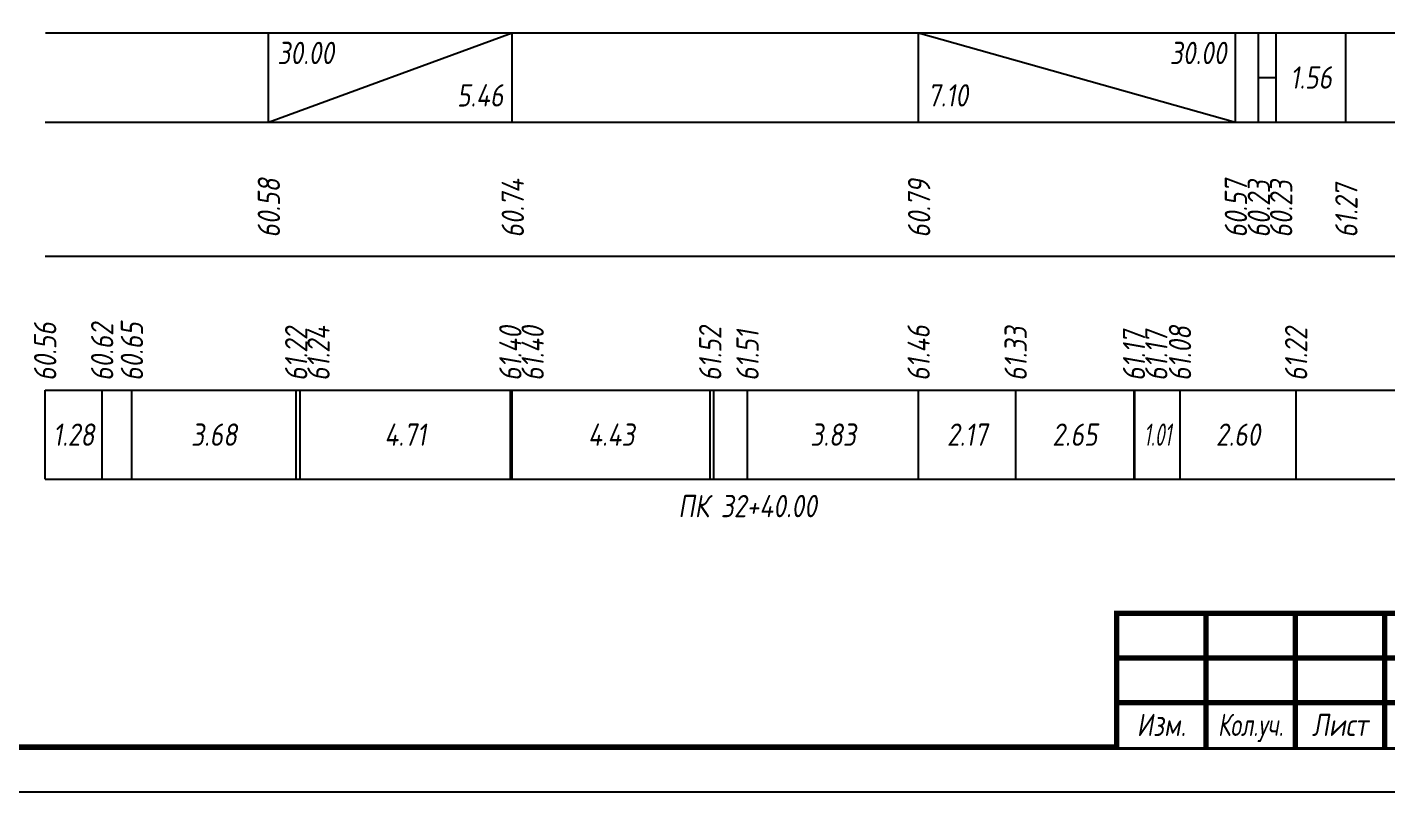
# Model space of a CAD drawing. Extents: x -717 to 1451, y -133302 to 233.
# Drawn here: x 77.9 to 230.2, y -50719.4 to -50633.8 of the extents above; entities that cross this region are included whole.
import ezdxf
from ezdxf.enums import TextEntityAlignment as Align

# ---------------------------------------------------------------- set-up
doc = ezdxf.new("R2010")
doc.units = 0
for name, color, linetype in [('Зарамочное оформление', 7, 'Continuous'), ('Код_510', 7, 'Continuous'), ('Код_516', 1, 'Continuous'), ('Подписи поперечников', 7, 'Continuous'), ('Таблица', 7, 'Continuous')]:
    doc.layers.add(name, color=color, linetype=linetype)
doc.styles.add('М', font='romand.shx', dxfattribs={"width": 0.8, "oblique": 10, "height": 2.5})

# ---------------------------------------------------------------- blocks, each defined once
blk = doc.blocks.new('Штамп')
at = {"linetype": 'Continuous'}
blk.add_wipeout([(199.95, -411.25), (384.95, -411.25), (384.95, -426.25), (199.95, -426.25)], dxfattribs=at).dxf.layer = 'Зарамочное оформление'
at = {"layer": 'Зарамочное оформление', "linetype": 'Continuous', "lineweight": -3, "const_width": 0.6, "flags": 128}
for points in [[(199.95, -426.25), (199.95, -411.25), (384.95, -411.25)], [(209.95, -411.25), (209.95, -426.25)], [(219.95, -411.25), (219.95, -426.25)], [(229.95, -411.25), (229.95, -426.25)], [(199.95, -416.25), (264.95, -416.25)], [(199.95, -421.25), (264.95, -421.25)]]:
    blk.add_lwpolyline(points, dxfattribs=at)
at = {"layer": 'Зарамочное оформление', "linetype": 'Continuous', "style": 'М', "oblique": 10}
for s, width, p in [('Изм.', 0.8, (204.95, -423.75)), ('Кол.уч.', 0.7, (214.95, -423.75)), ('Лист', 0.8, (224.95, -423.75))]:
    blk.add_text(s, height=2.5, dxfattribs=dict(at, width=width)).set_placement(p, align=Align.MIDDLE_CENTER)
blk = doc.blocks.new('шифр')
blk.add_blockref('Штамп', (0, -50348))

msp = doc.modelspace()

# ---------------------------------------------------------------- linework, layer by layer
at = {"flags": 128}
msp.add_lwpolyline([(-30.054, -50719.421), (389.946, -50719.421), (389.946, -50422.421), (-30.054, -50422.421)], close=True, dxfattribs=at)
at = {"const_width": 0.6, "flags": 128}
msp.add_lwpolyline([(-10.054, -50714.421), (384.946, -50714.421), (384.946, -50427.421), (-10.054, -50427.421)], close=True, dxfattribs=at)
at = {"layer": 'Код_510'}
for p, q in [((79.946, -50684.421), (79.946, -50674.421)), ((86.328, -50684.421), (86.328, -50674.421)), ((89.663, -50684.421), (89.663, -50674.421)), ((108.059, -50684.421), (108.059, -50674.421)), ((108.501, -50684.421), (108.501, -50674.421)), ((132.045, -50684.421), (132.045, -50674.421)), ((132.263, -50684.421), (132.263, -50674.421)), ((154.432, -50684.421), (154.432, -50674.421)), ((154.828, -50684.421), (154.828, -50674.421)), ((158.61, -50684.421), (158.61, -50674.421)), ((177.772, -50684.421), (177.772, -50674.421)), ((188.64, -50684.421), (188.64, -50674.421)), ((201.892, -50684.421), (201.892, -50674.421)), ((202.002, -50684.421), (202.002, -50674.421)), ((207.045, -50684.421), (207.045, -50674.421)), ((220.047, -50684.421), (220.047, -50674.421))]:
    msp.add_line(p, q, dxfattribs=at)
at = {"layer": 'Код_516'}
for p, q in [((104.946, -50644.421), (104.946, -50634.421)), ((104.946, -50644.421), (132.263, -50634.421)), ((132.263, -50644.421), (132.263, -50634.421)), ((177.772, -50644.421), (177.772, -50634.421)), ((177.772, -50634.421), (213.251, -50644.421)), ((213.251, -50644.421), (213.251, -50634.421)), ((215.821, -50644.421), (215.821, -50634.421)), ((217.821, -50644.421), (217.821, -50634.421)), ((225.621, -50644.421), (225.621, -50634.421)), ((215.821, -50639.421), (217.821, -50639.421))]:
    msp.add_line(p, q, dxfattribs=at)
at = {"layer": 'Таблица'}
for p, q in [((80, -50634.421), (250.676, -50634.421)), ((79.946, -50644.421), (250.621, -50644.421)), ((79.946, -50659.421), (250.621, -50659.421)), ((79.946, -50674.421), (250.621, -50674.421)), ((79.946, -50684.421), (250.621, -50684.421))]:
    msp.add_line(p, q, dxfattribs=at)

# ---------------------------------------------------------------- texts
at = {"layer": 'Код_510', "style": 'М', "oblique": 10, "width": 0.8}
for s, p in [('60.56', (79.946, -50673.421)), ('60.62', (86.328, -50673.421)), ('60.65', (89.663, -50673.421)), ('61.22', (108.059, -50673.421)), ('61.24', (110.559, -50673.421)), ('61.40', (132.045, -50673.421)), ('61.40', (134.545, -50673.421)), ('61.52', (154.432, -50673.421)), ('61.46', (177.772, -50673.421)), ('61.33', (188.64, -50673.421)), ('61.08', (207.045, -50673.421)), ('61.22', (220.047, -50673.421)), ('61.51', (158.61, -50673.421)), ('61.17', (201.892, -50673.421)), ('61.17', (204.392, -50673.421))]:
    msp.add_text(s, height=2.5, rotation=90, dxfattribs=at).set_placement(p, align=Align.MIDDLE_LEFT)
at = {"layer": 'Код_510', "style": 'М', "oblique": 10}
for s, width, p in [('1.28', 0.8, (83.137, -50679.421)), ('3.68', 0.8, (98.861, -50679.421)), ('4.71', 0.8, (120.273, -50679.421)), ('4.43', 0.8, (143.347, -50679.421)), ('3.83', 0.8, (168.191, -50679.421)), ('2.17', 0.8, (183.206, -50679.421)), ('2.65', 0.8, (195.266, -50679.421)), ('1.01', 0.6, (204.524, -50679.421)), ('2.60', 0.8, (213.546, -50679.421))]:
    msp.add_text(s, height=2.5, dxfattribs=dict(at, width=width)).set_placement(p, align=Align.MIDDLE_CENTER)
at = {"layer": 'Код_516', "style": 'М', "oblique": 10, "width": 0.8}
msp.add_text('30.00', height=2.5, dxfattribs=at).set_placement((105.946, -50635.421), align=Align.TOP_LEFT)
msp.add_text('30.00', height=2.5, dxfattribs=at).set_placement((212.251, -50635.421), align=Align.TOP_RIGHT)
msp.add_text('1.56', height=2.5, dxfattribs=at).set_placement((221.721, -50639.421), align=Align.MIDDLE_CENTER)
msp.add_text('5.46', height=2.5, dxfattribs=at).set_placement((131.263, -50643.421), align=Align.BOTTOM_RIGHT)
msp.add_text('7.10', height=2.5, dxfattribs=at).set_placement((178.772, -50643.421), align=Align.BOTTOM_LEFT)
for s, p in [('60.58', (105, -50657.371)), ('60.57', (213.305, -50657.371)), ('60.74', (132.317, -50657.371)), ('60.79', (177.826, -50657.371)), ('60.23', (215.875, -50657.371)), ('60.23', (218.375, -50657.371)), ('61.27', (225.676, -50657.371))]:
    msp.add_text(s, height=2.5, rotation=90, dxfattribs=at).set_placement(p, align=Align.MIDDLE_LEFT)
at = {"layer": 'Подписи поперечников', "style": 'М', "oblique": 10, "width": 0.8}
msp.add_text('ПК 32+40.00', height=2.5, dxfattribs=at).set_placement((158.61, -50689.421), align=Align.BOTTOM_CENTER)

# ---------------------------------------------------------------- next in the draw order: block references
msp.add_blockref('шифр', (0, 59.829))

doc.saveas('drawing.dxf')
